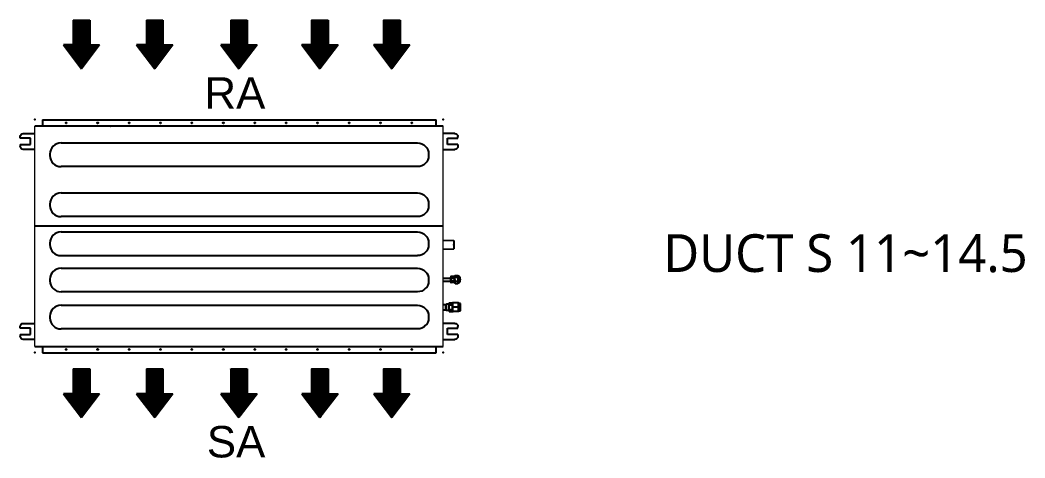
# Model space of a CAD drawing. Header units: millimetres. Extents: x -1305 to 107762, y -9150 to 56526.
# Drawn here: x 61332 to 64529, y 22402 to 23794 of the extents above; entities that cross this region are included whole.
import ezdxf
from ezdxf.enums import TextEntityAlignment as Align

# ---------------------------------------------------------------- set-up
doc = ezdxf.new("R2010")
doc.units = ezdxf.units.MM
for name, color, linetype in [('DVM_INDOOR', 7, 'Continuous'), ('DVM_UNIT_BP', 7, 'Continuous'), ('DVM_UNIT_DP', 4, 'Continuous'), ('DVM_UNIT_LP', 3, 'Continuous'), ('SS-DUCT', 7, 'Continuous')]:
    doc.layers.add(name, color=color, linetype=linetype)
doc.styles.get("Standard").update_dxf_attribs({"font": 'arial.ttf'})
doc.styles.add('삼성전자', font='malgun.ttf')

# ---------------------------------------------------------------- blocks, each defined once
blk = doc.blocks.new('Direction')
at = {"layer": 'DVM_INDOOR', "color": 1}
for p, q in [((-35, 693.8), (35, 693.8)), ((-35, 693.8), (-35, 588.8)), ((35, 693.8), (35, 588.8)), ((-35, 588.8), (-77, 588.8)), ((-77, 588.8), (0, 487.3)), ((77, 588.8), (0, 487.3)), ((35, 588.8), (77, 588.8))]:
    blk.add_line(p, q, dxfattribs=at)
blk = doc.blocks.new('ID_D_G_D_3_T')
at = {"layer": 'DVM_INDOOR'}
h = blk.add_hatch(dxfattribs=at)
h.set_pattern_fill('ANSI31', color=1, scale=0.75)
h.set_pattern_definition([(45, (-333.1543, 134.898), (-1.683798, 1.683798), [])])
h.paths.add_polyline_path([(-475, 608), (-475, 686.8), (-527.5, 686.8), (-527.5, 608), (-559, 608), (-501.2, 531.9), (-443.5, 608)])
h = blk.add_hatch(dxfattribs=at)
h.set_pattern_fill('ANSI31', color=1, scale=0.75)
h.set_pattern_definition([(45, (-100.161, 134.898), (-1.683798, 1.683798), [])])
h.paths.add_polyline_path([(-242, 608), (-242, 686.8), (-294.5, 686.8), (-294.5, 608), (-326, 608), (-268.2, 531.9), (-210.5, 608)])
h = blk.add_hatch(dxfattribs=at)
h.set_pattern_fill('ANSI31', color=1, scale=0.75)
h.set_pattern_definition([(45, (-0.161, 134.898), (-1.683798, 1.683798), [])])
h.paths.add_polyline_path([(26.1, 686.8), (-26.4, 686.8), (-26.4, 608), (-57.9, 608), (-0.2, 531.9), (57.6, 608), (26.1, 608)])
h = blk.add_hatch(dxfattribs=at)
h.set_pattern_fill('ANSI31', color=1, scale=0.75)
h.set_pattern_definition([(45, (99.839, 134.898), (-1.683798, 1.683798), [])])
h.paths.add_polyline_path([(257.4, 531.9), (315.1, 608), (283.6, 608), (283.6, 686.8), (231.1, 686.8), (231.1, 608), (199.6, 608)])
h = blk.add_hatch(dxfattribs=at)
h.set_pattern_fill('ANSI31', color=1, scale=0.75)
h.set_pattern_definition([(45, (328.783, 134.898), (-1.683798, 1.683798), [])])
h.paths.add_polyline_path([(486.3, 531.9), (544.1, 608), (512.6, 608), (512.6, 686.8), (460.1, 686.8), (460.1, 608), (428.6, 608)])
h = blk.add_hatch(dxfattribs=at)
h.set_pattern_fill('ANSI31', color=1, scale=0.75)
h.set_pattern_definition([(45, (-333.1543, -973.793), (-1.683798, 1.683798), [])])
h.paths.add_polyline_path([(-475, -500.7), (-475, -421.9), (-527.5, -421.9), (-527.5, -500.7), (-559, -500.7), (-501.2, -576.8), (-443.5, -500.7)])
h = blk.add_hatch(dxfattribs=at)
h.set_pattern_fill('ANSI31', color=1, scale=0.75)
h.set_pattern_definition([(45, (-100.161, -973.793), (-1.683798, 1.683798), [])])
h.paths.add_polyline_path([(-242, -500.7), (-242, -421.9), (-294.5, -421.9), (-294.5, -500.7), (-326, -500.7), (-268.2, -576.8), (-210.5, -500.7)])
h = blk.add_hatch(dxfattribs=at)
h.set_pattern_fill('ANSI31', color=1, scale=0.75)
h.set_pattern_definition([(45, (-0.161, -973.793), (-1.683798, 1.683798), [])])
h.paths.add_polyline_path([(26.1, -421.9), (-26.4, -421.9), (-26.4, -500.7), (-57.9, -500.7), (-0.2, -576.8), (57.6, -500.7), (26.1, -500.7)])
h = blk.add_hatch(dxfattribs=at)
h.set_pattern_fill('ANSI31', color=1, scale=0.75)
h.set_pattern_definition([(45, (99.839, -973.793), (-1.683798, 1.683798), [])])
h.paths.add_polyline_path([(257.4, -576.8), (315.1, -500.7), (283.6, -500.7), (283.6, -421.9), (231.1, -421.9), (231.1, -500.7), (199.6, -500.7)])
h = blk.add_hatch(dxfattribs=at)
h.set_pattern_fill('ANSI31', color=1, scale=0.75)
h.set_pattern_definition([(45, (328.783, -973.793), (-1.683798, 1.683798), [])])
h.paths.add_polyline_path([(486.3, -576.8), (544.1, -500.7), (512.6, -500.7), (512.6, -421.9), (460.1, -421.9), (460.1, -500.7), (428.6, -500.7)])
at = {"layer": 'DVM_INDOOR', "color": 0}
for p, q in [((-624.9, 369.4), (627, 369.4)), ((-624.9, 369.4), (-624.9, 349.2)), ((627, 349.2), (627, 369.4)), ((-686.6, 326.6), (-649.2, 326.6)), ((649.2, 349.2), (-649.2, 349.2)), ((-408.6, 349.2), (-408.1, 349.2)), ((686.6, 326.6), (649.2, 326.6)), ((-696.6, 311.1), (-696.6, 316.6)), ((-663.6, 311.1), (-696.6, 311.1)), ((-696.6, 291.1), (-696.6, 285.6)), ((-696.6, 291.1), (-663.6, 291.1)), ((-663.6, 291.1), (-663.6, 311.1)), ((-566.4, 296.3), (568.1, 296.3)), ((663.6, 291.1), (663.6, 311.1)), ((663.6, 311.1), (696.6, 311.1)), ((693.6, 291.1), (663.6, 291.1)), ((696.6, 291.1), (693.6, 291.1)), ((696.6, 311.1), (696.6, 316.6)), ((696.6, 291.1), (696.6, 285.6)), ((-649.2, 275.6), (-686.6, 275.6)), ((-601.5, 261.2), (-601.5, 256.2)), ((603.2, 261.2), (603.2, 256.2)), ((649.2, 275.6), (686.6, 275.6)), ((568.1, 221.1), (-566.4, 221.1)), ((-566.4, 137.3), (568.1, 137.3)), ((-601.5, 102.2), (-601.5, 97.2)), ((603.2, 102.2), (603.2, 97.2)), ((568.1, 62.1), (-566.4, 62.1)), ((649.2, 31.3), (-649.2, 31.3)), ((-566.4, 13.3), (568.1, 13.3)), ((-601.5, -21.8), (-601.5, -26.8)), ((603.2, -21.8), (603.2, -26.8)), ((683.1, -14.8), (649.2, -13.6)), ((683.1, -14.8), (683.1, -27.3)), ((683.1, -27.3), (683.1, -39.9)), ((684, -15.8), (684, -38.9)), ((568.1, -62), (-566.4, -62)), ((649.2, -41.1), (683.1, -39.9)), ((-566.4, -101.9), (568.1, -101.9)), ((687, -126), (685.6, -127.4)), ((685.6, -128.2), (685.6, -127.4)), ((687.8, -125.3), (695.9, -125.3)), ((698.1, -127.4), (696.7, -126)), ((703.6, -130.4), (698.1, -127.4)), ((-601.5, -137), (-601.5, -142)), ((603.2, -137), (603.2, -142)), ((649.2, -142.7), (673.6, -142.7)), ((649.2, -133.2), (673.6, -133.2)), ((649.2, -133.2), (673.6, -133.2)), ((649.2, -142.7), (673.6, -142.7)), ((673.6, -130.3), (673.6, -130.8)), ((673.6, -137.4), (673.6, -130.8)), ((673.6, -137.4), (673.6, -130.8)), ((673.6, -142.7), (673.6, -133.2)), ((673.6, -142.7), (673.6, -133.2)), ((673.6, -142.7), (673.6, -133.2)), ((673.6, -137.4), (673.6, -138.4)), ((673.6, -145), (673.6, -138.4)), ((673.6, -145), (673.6, -145.5)), ((685.6, -128.1), (674.9, -128.1)), ((674.9, -133), (685.6, -133)), ((685.6, -142.8), (674.9, -142.8)), ((685.6, -147.7), (674.9, -147.7)), ((685.6, -148.4), (685.6, -128.2)), ((685.6, -148.4), (687, -149.8)), ((687.8, -130.2), (695.9, -130.2)), ((687.8, -142.8), (695.9, -142.8)), ((687.8, -150.5), (695.9, -150.5)), ((696.7, -149.8), (698.1, -148.4)), ((698.1, -148.4), (698.1, -128.2)), ((698.1, -148.4), (703.6, -145.4)), ((703.6, -145.4), (703.6, -130.4)), ((568.1, -177.1), (-566.4, -177.1)), ((-566.4, -219.6), (568.1, -219.6)), ((658.5, -218), (649.2, -217.9)), ((660.5, -216.4), (658.5, -218)), ((658.5, -225.9), (658.5, -218)), ((658.5, -233.9), (658.5, -218)), ((668.9, -216.4), (660.5, -216.4)), ((660.5, -235.4), (660.5, -216.4)), ((668.9, -218.9), (668.9, -212)), ((668.9, -212), (678.9, -212)), ((678.9, -218.9), (668.9, -218.9)), ((668.9, -232.8), (668.9, -218.9)), ((678.9, -212), (678.9, -218.9)), ((679.2, -216.3), (678.9, -216.3)), ((678.9, -218.9), (678.9, -232.8)), ((679.7, -212.2), (679.2, -212.7)), ((679.2, -238.7), (679.2, -212.7)), ((696.6, -212.2), (681.8, -212.2)), ((696.6, -212.2), (681.8, -212.2)), ((699.2, -212.7), (698.7, -212.2)), ((705.2, -213.7), (699.2, -212.7)), ((699.2, -238.7), (699.2, -212.7)), ((705.2, -237.7), (705.2, -213.7)), ((-601.5, -254.7), (-601.5, -259.7)), ((603.2, -254.7), (603.2, -259.7)), ((649.2, -233.9), (658.5, -233.9)), ((649.2, -233.9), (658.5, -233.9)), ((658.5, -233.9), (658.5, -225.9)), ((658.5, -233.9), (660.5, -235.4)), ((660.5, -235.4), (668.9, -235.4)), ((668.9, -232.8), (678.9, -232.8)), ((668.9, -239.7), (668.9, -232.8)), ((668.9, -239.7), (678.9, -239.7)), ((678.9, -232.8), (678.9, -239.7)), ((678.9, -235.3), (679.2, -235.3)), ((679.2, -238.7), (679.7, -239.2)), ((696.6, -225.7), (681.8, -225.7)), ((696.6, -239.2), (681.8, -239.2)), ((698.7, -239.2), (699.2, -238.7)), ((699.2, -238.7), (705.2, -237.7)), ((-696.6, -292.7), (-696.6, -287.2)), ((-686.6, -277.2), (-649.2, -277.2)), ((686.6, -277.2), (649.2, -277.2)), ((696.6, -292.7), (696.6, -287.2)), ((-663.6, -292.7), (-696.6, -292.7)), ((-696.6, -312.7), (-696.6, -318.2)), ((-696.6, -312.7), (-663.6, -312.7)), ((-663.6, -312.7), (-663.6, -292.7)), ((568.1, -294.8), (-566.4, -294.8)), ((663.6, -312.7), (663.6, -292.7)), ((663.6, -292.7), (696.6, -292.7)), ((693.6, -312.7), (663.6, -312.7)), ((696.6, -312.7), (693.6, -312.7)), ((696.6, -312.7), (696.6, -318.2)), ((-649.2, -328.2), (-686.6, -328.2)), ((-649.2, -350.8), (649.2, -350.8)), ((-624.9, -350.8), (-624.9, -371)), ((627, -371), (627, -350.8)), ((649.2, -328.2), (686.6, -328.2)), ((-624.9, -371), (627, -371)), ((-408.6, -371), (-408.1, -371))]:
    blk.add_line(p, q, dxfattribs=at)
at = {"layer": 'DVM_INDOOR', "color": 0, "lineweight": 18}
for p, q in [((-649.2, -350.8), (-649.2, 349.2)), ((649.2, -350.8), (649.2, 349.2))]:
    blk.add_line(p, q, dxfattribs=at)
at = {"layer": 'DVM_INDOOR', "color": 0}
for centre in [(-549.8, 360.2), (-449.8, 360.2), (-349.8, 360.2), (-249.8, 360.2), (-149.8, 360.2), (-49.8, 360.2), (50.2, 360.2), (150.2, 360.2), (250.2, 360.2), (350.2, 360.2), (450.2, 360.2), (550.2, 360.2), (-549.8, -360), (-449.8, -360), (-349.8, -360), (-249.8, -360), (-149.8, -360), (-49.8, -360), (50.2, -360), (150.2, -360), (250.2, -360), (350.2, -360), (450.2, -360), (550.2, -360)]:
    blk.add_circle(centre, 1.6, dxfattribs=at)
at = {"layer": 'DVM_INDOOR', "color": 0, "extrusion": (0, 0, -1)}
for centre, radius, start, end in [((686.6, 316.6), 10, 0, 90), ((-686.6, 316.6), 10, 90, 180), ((-568.1, 261.2), 35.1, 90, 180), ((686.6, 285.6), 10, 270, 0), ((-568.1, 256.2), 35.1, 180, 270), ((-686.6, 285.6), 10, 180, 270), ((-568.1, 102.2), 35.1, 90, 180), ((-568.1, 97.2), 35.1, 180, 270), ((-568.1, -21.8), 35.1, 90, 180), ((-568.1, -26.8), 35.1, 180, 270), ((-568.1, -137), 35.1, 90, 180), ((-568.1, -142), 35.1, 180, 270), ((-568.1, -254.7), 35.1, 90, 180), ((686.6, -287.2), 10, 0, 90), ((-568.1, -259.7), 35.1, 180, 270), ((-686.6, -287.2), 10, 90, 180), ((686.6, -318.2), 10, 270, 0), ((-686.6, -318.2), 10, 180, 270), ((-409.5, -351.3), 0.5, 360, 90)]:
    blk.add_arc(centre, radius, start, end, dxfattribs=at)
at = {"layer": 'DVM_INDOOR', "color": 0}
for centre, radius, start, end in [((-566.4, 261.2), 35.1, 90, 180), ((-566.4, 256.2), 35.1, 180, 270), ((-566.4, 102.2), 35.1, 90, 180), ((-566.4, 97.2), 35.1, 180, 270), ((-566.4, -21.8), 35.1, 90, 180), ((-566.4, -26.8), 35.1, 180, 270), ((683, -15.8), 1, 0, 88.2), ((683, -38.9), 1, 271.8, 0), ((-566.4, -137), 35.1, 90, 180), ((-566.4, -142), 35.1, 180, 270), ((-566.4, -254.7), 35.1, 90, 180), ((-566.4, -259.7), 35.1, 180, 270)]:
    blk.add_arc(centre, radius, start, end, dxfattribs=at)
for points, knots in [([(687.8, -125.3), (686.9, -126.1), (686.1, -126.9), (686.1, -128.6), (686.9, -129.4), (687.8, -130.2)], [0, 0, 0, 0, 0.5, 0.5, 1, 1, 1, 1]), ([(695.9, -130.2), (696.9, -129.4), (697.6, -128.6), (697.6, -126.9), (696.9, -126.1), (695.9, -125.3)], [0, 0, 0, 0, 0.5, 0.5, 1, 1, 1, 1]), ([(674.9, -128.1), (674.9, -128.1), (674.8, -128.1), (674.6, -128.1), (674.2, -128.3), (674, -128.5), (673.8, -128.8), (673.7, -129.1), (673.7, -129.4), (673.6, -129.8), (673.6, -130.1), (673.6, -130.3)], [0, 0, 0, 0, 0.000013, 0.069041, 0.139275, 0.284826, 0.389711, 0.496275, 0.619531, 0.743075, 1, 1, 1, 1]), ([(673.6, -130.8), (673.6, -131), (673.6, -131.3), (673.7, -131.7), (673.7, -132), (673.8, -132.3), (674, -132.6), (674.3, -132.9), (674.6, -133), (674.8, -133), (674.9, -133), (674.9, -133)], [0, 0, 0, 0, 0.239182, 0.362776, 0.485496, 0.613466, 0.749358, 0.877858, 0.939112, 0.970034, 1, 1, 1, 1]), ([(674.9, -133), (674.9, -133), (674.8, -133), (674.6, -133.1), (674.3, -133.3), (674, -133.8), (673.8, -134.3), (673.7, -134.9), (673.7, -135.6), (673.6, -136.4), (673.6, -137), (673.6, -137.4)], [0, 0, 0, 0, 0.029886, 0.060825, 0.121941, 0.2487, 0.371948, 0.49607, 0.618809, 0.742992, 1, 1, 1, 1]), ([(673.6, -138.4), (673.6, -138.8), (673.6, -139.4), (673.7, -140.2), (673.7, -140.8), (673.8, -141.5), (674, -142.1), (674.3, -142.5), (674.6, -142.8), (674.8, -142.8), (674.9, -142.8), (674.9, -142.8)], [0, 0, 0, 0, 0.239, 0.36254, 0.485088, 0.61328, 0.74929, 0.877829, 0.939097, 0.970051, 1, 1, 1, 1]), ([(674.9, -142.8), (674.9, -142.8), (674.8, -142.8), (674.6, -142.9), (674.2, -143), (674, -143.3), (673.8, -143.5), (673.7, -143.8), (673.7, -144.1), (673.6, -144.5), (673.6, -144.8), (673.6, -145)], [0, 0, 0, 0, 0.033947, 0.069512, 0.139705, 0.28517, 0.390004, 0.496517, 0.619714, 0.743198, 1, 1, 1, 1]), ([(673.6, -145.5), (673.6, -145.7), (673.6, -146), (673.7, -146.4), (673.7, -146.7), (673.8, -147.1), (674, -147.4), (674.3, -147.6), (674.6, -147.7), (674.8, -147.7), (674.9, -147.7), (674.9, -147.7)], [0, 0, 0, 0, 0.239181, 0.362773, 0.485493, 0.613462, 0.749353, 0.877854, 0.939109, 0.970033, 1, 1, 1, 1]), ([(687.8, -130.2), (687.3, -131.2), (686.9, -132.2), (686.3, -134.3), (686.1, -135.4), (686.1, -138.7), (686.8, -140.8), (687.8, -142.8)], [0, 0, 0, 0, 0.25, 0.25, 0.5, 0.5, 1, 1, 1, 1]), ([(687.8, -142.8), (687.3, -143.4), (686.9, -144), (686.3, -145.3), (686.1, -146), (686.1, -148), (686.8, -149.3), (687.8, -150.5)], [0, 0, 0, 0, 0.25, 0.25, 0.5, 0.5, 1, 1, 1, 1]), ([(695.9, -142.8), (696.4, -141.8), (696.9, -140.8), (697.5, -138.7), (697.6, -137.6), (697.6, -134.3), (696.9, -132.2), (695.9, -130.2)], [0, 0, 0, 0, 0.25, 0.25, 0.5, 0.5, 1, 1, 1, 1]), ([(695.9, -150.5), (696.4, -149.9), (696.9, -149.3), (697.5, -148), (697.6, -147.3), (697.6, -145.3), (696.9, -144), (695.9, -142.8)], [0, 0, 0, 0, 0.25, 0.25, 0.5, 0.5, 1, 1, 1, 1]), ([(681.8, -212.2), (681.6, -212.2), (681.5, -212.2), (681.2, -212.2), (681, -212.2), (680.9, -212.2), (680.8, -212.2), (680.7, -212.2), (680.5, -212.2), (680.3, -212.2), (680.1, -212.2), (679.9, -212.2), (679.8, -212.2), (679.7, -212.2), (679.7, -212.2), (679.7, -212.2), (679.7, -212.2), (679.7, -212.2), (679.7, -212.2), (679.7, -212.2)], [0, 0, 0, 0, 0.125462, 0.125462, 0.250924, 0.250924, 0.313655, 0.313655, 0.376386, 0.501849, 0.501849, 0.752773, 0.752773, 0.878235, 0.878235, 0.940966, 0.972332, 0.972332, 1, 1, 1, 1]), ([(681.8, -225.7), (681.1, -224.7), (680.6, -223.6), (679.9, -221.4), (679.7, -220.2), (679.7, -216.6), (680.5, -214.4), (681.8, -212.2)], [0, 0, 0, 0, 0.25, 0.25, 0.5, 0.5, 1, 1, 1, 1]), ([(680.3, -212.2), (680.4, -212.2), (680.5, -212.2), (680.6, -212.2), (680.6, -212.2), (680.7, -212.2), (680.8, -212.2), (680.9, -212.2), (681, -212.2), (681.2, -212.2), (681.5, -212.2), (681.6, -212.2), (681.8, -212.2)], [0, 0, 0, 0, 0.181781, 0.181781, 0.249966, 0.249966, 0.318151, 0.454521, 0.454521, 0.72726, 0.72726, 1, 1, 1, 1]), ([(696.6, -225.7), (697.2, -224.7), (697.7, -223.6), (698.4, -221.4), (698.7, -220.2), (698.7, -216.6), (697.8, -214.4), (696.6, -212.2)], [0, 0, 0, 0, 0.25, 0.25, 0.5, 0.5, 1, 1, 1, 1]), ([(696.6, -212.2), (696.7, -212.2), (696.9, -212.2), (697.2, -212.2), (697.3, -212.2), (697.5, -212.2), (697.5, -212.2), (697.7, -212.2), (697.8, -212.2), (698, -212.2), (698.3, -212.2), (698.4, -212.2), (698.6, -212.2), (698.6, -212.2), (698.6, -212.2), (698.7, -212.2), (698.7, -212.2), (698.7, -212.2), (698.7, -212.2), (698.7, -212.2), (698.7, -212.2), (698.6, -212.2), (698.6, -212.2), (698.4, -212.2), (698.3, -212.2), (698, -212.2), (697.9, -212.2), (697.7, -212.2), (697.7, -212.2), (697.7, -212.2), (697.6, -212.2), (697.5, -212.2), (697.3, -212.2), (697.2, -212.2), (696.9, -212.2), (696.7, -212.2), (696.6, -212.2)], [0, 0, 0, 0, 0.0625, 0.0625, 0.125, 0.125, 0.15625, 0.15625, 0.1875, 0.25, 0.25, 0.375, 0.375, 0.4375, 0.4375, 0.46875, 0.484375, 0.484375, 0.5, 0.5, 0.5625, 0.5625, 0.625, 0.625, 0.75, 0.75, 0.8125, 0.8125, 0.828125, 0.828125, 0.84375, 0.875, 0.875, 0.9375, 0.9375, 1, 1, 1, 1]), ([(681.8, -239.2), (681.1, -238.2), (680.6, -237.1), (679.9, -234.9), (679.7, -233.7), (679.7, -230.1), (680.5, -227.9), (681.8, -225.7)], [0, 0, 0, 0, 0.25, 0.25, 0.5, 0.5, 1, 1, 1, 1]), ([(679.7, -239.2), (679.7, -239.2), (679.7, -239.2), (679.7, -239.2), (679.7, -239.2), (679.7, -239.2), (679.7, -239.2), (679.8, -239.2), (679.9, -239.2), (680.1, -239.2), (680.3, -239.2), (680.5, -239.2), (680.7, -239.2), (680.8, -239.2), (680.9, -239.2), (681, -239.2), (681.2, -239.2), (681.5, -239.2), (681.6, -239.2), (681.8, -239.2)], [0, 0, 0, 0, 0.027668, 0.027668, 0.059034, 0.121765, 0.121765, 0.247227, 0.247227, 0.498151, 0.498151, 0.623614, 0.686345, 0.686345, 0.749076, 0.749076, 0.874538, 0.874538, 1, 1, 1, 1]), ([(696.6, -239.2), (697.2, -238.2), (697.7, -237.1), (698.4, -234.9), (698.7, -233.7), (698.7, -230.1), (697.8, -227.9), (696.6, -225.7)], [0, 0, 0, 0, 0.25, 0.25, 0.5, 0.5, 1, 1, 1, 1]), ([(698.7, -239.2), (698.7, -239.2), (698.7, -239.2), (698.7, -239.2), (698.7, -239.2), (698.6, -239.2), (698.6, -239.2), (698.6, -239.2), (698.4, -239.2), (698.3, -239.2), (698, -239.2), (697.8, -239.2), (697.7, -239.2), (697.5, -239.2), (697.5, -239.2), (697.3, -239.2), (697.2, -239.2), (696.9, -239.2), (696.7, -239.2), (696.6, -239.2)], [0, 0, 0, 0, 0.027668, 0.027668, 0.059034, 0.121765, 0.121765, 0.247227, 0.247227, 0.498151, 0.498151, 0.623614, 0.686345, 0.686345, 0.749076, 0.749076, 0.874538, 0.874538, 1, 1, 1, 1])]:
    blk.add_open_spline(points, degree=3, knots=knots, dxfattribs=at)
for points in [[(687.8, -150.5), (687.5, -150.3), (687.2, -150), (687, -149.8)], [(696.8, -149.8), (696.5, -150), (696.2, -150.3), (695.9, -150.5)]]:
    blk.add_open_spline(points, degree=3, dxfattribs=at)
at = {"layer": 'DVM_UNIT_BP'}
for p in [(-649.2, 371), (649.2, 371), (-649.2, -369.4), (649.2, -369.4)]:
    blk.add_point(p, dxfattribs=at)
at = {"layer": 'DVM_UNIT_DP'}
blk.add_point((684, -27.3), dxfattribs=at)
at = {"layer": 'DVM_UNIT_LP'}
blk.add_point((703.6, -137.9), dxfattribs=at)
at = {"layer": 'DVM_INDOOR', "xscale": 0.75, "yscale": 0.75, "zscale": 0.75}
for p in [(-501.2, 166.4), (-268.2, 166.4), (-0.2, 166.4), (257.4, 166.4), (486.3, 166.4), (-501.2, -942.3), (-268.2, -942.3), (-0.2, -942.3), (257.4, -942.3), (486.3, -942.3)]:
    blk.add_blockref('Direction', p, dxfattribs=at)
at = {"layer": 'DVM_INDOOR', "color": 2}
for s, p in [('RA', (83.9, 375.2)), ('SA', (83.9, -733.4))]:
    blk.add_text(s, height=100, dxfattribs=at).set_placement(p, align=Align.BOTTOM_RIGHT)

msp = doc.modelspace()

# ---------------------------------------------------------------- block references
at = {"layer": 'DVM_INDOOR'}
msp.add_blockref('ID_D_G_D_3_T', (62028.1, 23107), dxfattribs=at)

# ---------------------------------------------------------------- texts
at = {"layer": 'SS-DUCT', "color": 211, "style": '삼성전자'}
msp.add_text('DUCT S 11~14.5', height=120, dxfattribs=at).set_placement((63378.4, 22957.1), align=Align.BOTTOM_LEFT)

doc.saveas('drawing.dxf')
